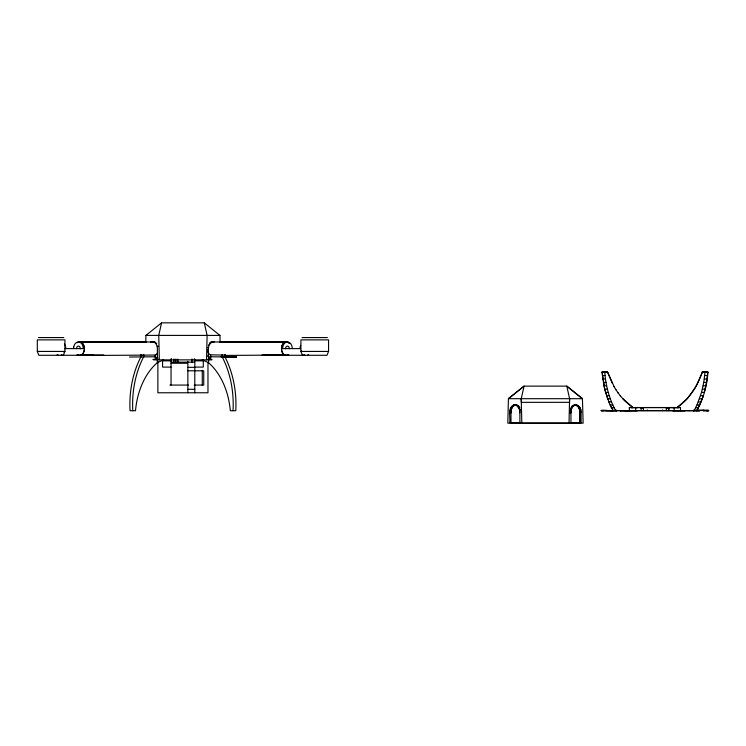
<?xml version="1.0" encoding="UTF-8"?>
<svg xmlns="http://www.w3.org/2000/svg" width="746" height="746" viewBox="0 0 746 746"><rect width="100%" height="100%" fill="white"/><g stroke="black" fill="none" stroke-linecap="round" stroke-linejoin="round"><path stroke-width="1.12" d="M157.397 359.404L157.397 348.718C157.732 345.156 154.581 340.204 150.571 342.05M519.887 422.702L519.887 412.016C520.027 408.845 518.013 404.714 514.358 404.938C507.131 407.297 510.581 417.378 509.76 422.702L521.016 422.702M510.991 422.702L510.982 412.016C510.851 408.864 512.819 404.724 516.456 404.938L519.449 409.06L519.878 412.818M570.867 408.528L574.383 404.938C578.019 404.724 579.987 408.864 579.856 412.016L579.856 422.702C579.344 417.732 582.495 405.125 573.982 405.003C578.262 403.8 581.358 408.165 581.078 412.016L581.078 422.702L569.823 422.702M666.43 407.53L666.43 410.617L666.42 407.521L643.416 407.521L643.425 410.617M224.994 357.017A80.288 56.771 90 0 1 235.773 410.729L230.309 410.729A65.834 46.55 90 0 0 211.482 365.475L208.507 362.677C209.701 357.157 204.674 342.321 214.391 341.715L210.605 342.05M518.116 405.563L516.857 405.003C512.707 404.351 510.59 409.368 510.991 412.818L509.76 412.818M573.096 405.348L573.077 406.216L571.93 406.216L570.96 412.818L569.832 412.818M145.75 342.395L145.918 335.402L161.565 322.841L204.292 322.841L219.939 335.411L220.145 342.395M206.53 359.87L207.108 335.402L204.292 322.841M569.599 398.69L569.021 423.159L521.818 423.159L521.24 398.7L524.065 386.13L566.783 386.13L582.43 398.69L583.139 423.159L507.83 423.159L508.408 398.69L524.065 386.13L508.408 398.7L582.43 398.7L566.783 386.13L569.599 398.69L569.506 402.327L521.333 402.336L521.24 398.7M577.749 406.216L577.777 405.348M694.116 410.356L693.025 410.589L694.237 410.356L696.997 404.882L701.529 392.433L703.776 382.409L704.998 372.049M701.529 392.433L704.271 392.433L706.518 382.418L707.74 372.049L702.275 372.049C697.491 385.934 689.295 399.175 676.976 407.54M695.971 386.652L702.443 372.226L707.907 372.226C707.18 385.617 703.189 398.97 696.857 410.598L672.631 410.72M73.565 348.606L73.723 347.011M300.041 348.606L300.2 347.011A6.863 4.858 -90 0 1 300.685 345.351M518.908 406.216L515.29 404.938L512.679 405.563M570.951 422.702L570.951 412.016C570.811 408.845 572.825 404.714 576.481 404.938L576.583 405.348M161.565 322.841L158.749 335.411L159.327 359.87M579.875 411.391L581.097 411.391L579.586 409.573L580.808 409.573L578.971 407.922L579.278 406.551L578.075 406.551L578.15 405.563L576.956 405.563L576.882 405.003L574.252 405.348M514.358 404.938L513.062 405.348L513.089 406.216L511.877 406.216L512.12 407.484L510.189 409.06L511.411 409.06L509.798 410.841L511.019 410.841M703.45 395.818L696.997 410.729L672.528 410.617M63.382 355.282L64.93 351.431L64.949 339.878L37.3 339.878L37.3 351.431L38.867 355.282L103.983 355.282L77.92 355.077M302.466 355.282L300.908 351.431L300.908 339.878L328.557 339.878L328.557 351.431L326.99 355.282L261.874 355.282L287.947 355.021M63.867 352.215L64.221 351.431M695.477 387.463L687.364 398.653L677.07 407.624L678.851 407.624M570.373 410.244L571.38 409.06M163.588 359.87L157.313 362.677L154.338 365.475A65.834 46.55 -90 0 0 135.511 410.729L130.056 410.729A80.288 56.771 90 0 1 140.826 357.017M208.376 345.239L209.607 344.186M61.191 355.282L62.021 354.732L61.135 355.282M80.978 355.282L81.929 354.732A6.863 4.858 -90 0 0 84.354 348.783L84.186 347.011A6.863 4.858 -90 0 0 79.496 341.92M287.835 355.282L288.786 354.732M307.678 355.282L308.685 354.732L307.641 355.282M90.061 355.124L93.054 355.096L81.072 355.096L81.575 354.882M224.667 355.366L225.357 355.068M287.742 355.068L288.245 354.844M81.118 355.096L81.277 355.049A6.751 4.774 90 0 0 84.279 347.216A6.751 4.774 90 0 0 79.179 341.985L153.284 341.985M93.11 355.096L90.107 355.068M153.051 341.64L151.764 342.05L154.366 341.715M91.124 355.469L155.373 355.049A6.751 4.774 90 0 0 157.397 353.035M207.714 351.04A6.751 4.774 90 0 0 210.195 354.844L225.404 355.087M224.35 355.432L284.795 355.04L284.301 354.816A6.751 4.774 90 0 1 281.736 346.685A6.751 4.774 90 0 1 287.107 342.022M155.224 355.096L155.224 358.155L155.774 358.015A9.745 6.891 90 0 0 157.406 356.952M157.947 358.015L155.224 358.155M606.601 410.347L601.248 410.589L629.438 410.72M601.248 410.589L603.411 410.347M708.476 410.514L706.537 410.757L708.476 410.748M693.025 410.356L708.7 410.505M693.025 410.589L700.569 410.496M615.683 410.365L616.765 410.589L601.407 410.748M694.265 410.738L693.183 410.738L693.883 410.748M707.031 410.589L703.347 410.757L708.551 410.356L696.857 410.365M608.923 402.047L604.652 389.151L602.041 372.049L607.505 372.049L614.135 386.652M602.404 374.548L602.208 372.226L607.673 372.226L612.298 383.248M702.443 372.226L707.907 372.226M602.33 375.536L605.062 375.527C606.312 387.659 609.659 399.66 615.562 410.365M602.74 378.996L605.472 378.987M603.262 382.418L605.994 382.418M603.896 385.813L606.638 385.803M604.652 389.151L607.393 389.151M605.519 392.443L608.251 392.433M606.498 395.66L609.23 395.66M607.58 398.821L610.321 398.812M611.506 401.889L608.773 401.898L611.608 407.931M612.802 404.882L610.069 404.892L613.091 410.505M616.765 410.356L610.331 410.57L629.326 410.617L629.326 407.53L637.336 407.53M631.209 407.633L632.981 407.624L625.139 401.199L620.252 395.79M672.631 407.633L680.511 407.53L680.511 410.617M611.459 407.792L614.2 407.792M637.401 410.72L620.28 410.645L637.336 410.617M38.466 337.565L63.783 337.565M302.083 337.565L327.391 337.565M211.892 341.64L213.058 341.64M80.008 342.013L146.002 341.994M211.752 341.976L285.858 341.957M219.529 341.985L286.688 341.985A6.751 4.774 -90 0 0 285.438 342.05M154.469 342.265L155.625 342.265M209.43 342.918L210.577 342.918M155.597 343.263L156.744 343.263M157.117 346.284L158.245 346.284M207.369 347.543L208.498 347.543M64.837 348.606L83.244 348.606L83.095 347.011A6.863 4.858 -90 0 0 78.405 341.92A6.863 4.858 -90 0 0 73.714 347.011M300.619 348.606L282.603 348.606L282.753 347.011A6.863 4.858 -90 0 1 287.443 341.92A6.863 4.858 -90 0 1 292.134 347.011L292.292 348.606M207.341 349.529L208.46 349.529M37.3 351.431L64.93 351.431M300.908 351.431L328.557 351.431M222.187 356.551L236.333 357.017M155.075 356.784L129.487 357.017M209.645 356.784L236.566 357.017L221.049 356.784M208.498 358.211L210.698 358.211L210.698 355.059M152.893 359.404L158.525 359.404M207.332 359.404L211.836 359.404M153.499 359.87L211.957 359.87M162.563 360.84L171.039 360.84M194.818 360.84L203.294 360.84M171.039 363.246L187.861 363.246L187.861 392.769M171.039 367.097L162.563 367.097L162.563 359.861M187.861 367.34L194.79 367.34L194.79 392.769M187.861 370.79L203.733 370.809L203.733 385.067L194.174 385.067M169.901 385.067L188.402 385.067M187.861 389.3L194.79 389.3M513.957 405.003L516.857 405.003M573.879 405.563L571.604 406.551M518.088 406.551L519.235 406.551M510.898 407.484L512.12 407.484M631.47 407.568L678.478 407.596M518.992 407.922L520.13 407.922M570.709 407.922L571.846 407.922M578.971 407.922L580.183 407.922M641.103 408.295L643.425 408.304M519.617 409.573L520.736 409.573M601.248 410.356L609.379 410.598M696.857 410.598L704.243 410.496M613.091 410.738L605.845 410.738M620.271 410.645L621.045 410.645L620.308 410.682M684.949 410.645L624.962 410.636L684.987 410.692M688.856 410.636L689.63 410.645M696.997 410.496L704.103 410.365M569.86 410.841L570.988 410.841M569.804 411.391L570.932 411.391M569.823 412.016L570.951 412.016M579.856 412.016L581.078 412.016M145.918 335.402L219.939 335.411M702.275 372.049L707.74 372.049M602.041 372.049L607.505 372.049M602.208 372.226L607.673 372.226M704.709 375.527L707.45 375.527M704.308 378.987L707.04 378.987M703.776 382.409L706.518 382.418M703.142 385.803L705.884 385.803M702.387 389.142L705.129 389.151M700.55 395.66L703.292 395.66M699.468 398.812L702.21 398.812M698.284 401.889L701.026 401.889M696.997 404.882L699.739 404.892M680.511 407.53L668.742 407.53L668.733 410.608L668.742 407.53L674.179 407.521L674.188 410.608M629.326 407.53L637.401 407.633M695.598 407.782L698.34 407.792M694.237 410.356L696.978 410.365M697.342 410.524L699.617 410.757L696.205 410.757M708.7 410.738L703.17 410.337M708.551 410.589L706.369 410.347M601.407 410.514L603.579 410.757M615.832 410.738L616.923 410.748L610.508 410.524M616.765 410.589L616.065 410.347M274.752 355.413L272.812 355.04M142.449 355.441L140.509 355.068M140.462 355.115L141.526 355.45M77.621 354.854L78.125 355.068M202.231 359.87L208.516 362.677M284.879 355.282L283.928 354.732A6.863 4.858 -90 0 1 281.503 348.783L281.662 347.011A6.863 4.858 -90 0 1 286.352 341.92M77.071 354.732L78.022 355.282M632.878 407.54L622.584 398.532M519.449 409.06L520.466 410.244M618.042 392.862L620.392 395.921M615.944 389.766L618.182 393.002M613.977 386.503L616.093 389.906M607.738 398.97L604.82 389.319M604.568 388.2L602.498 375.704M301.487 350.564L301.589 351.431M65.816 348.606L65.657 347.011A6.863 4.858 -90 0 0 64.398 343.934M604.773 372.049L605.062 375.527M662.662 409.88L662.662 410.645M647.248 409.88L647.248 410.645M641.112 410.617L641.103 407.521L635.676 407.521L635.676 410.608M224.928 354.425L224.872 357.017M222.187 354.443L222.131 357.017M207.966 362.323L207.966 392.769L157.882 392.769L157.882 361.195M203.294 359.861L203.294 367.097L194.818 367.097L194.818 359.208M202.269 370.296L202.269 385.067M194.426 358.854L194.426 362.183L171.421 362.183L171.421 358.854M191.964 358.947L191.964 362.183M187.88 361.278L187.88 362.183M177.977 361.278L177.977 362.183M177.744 359.087L177.744 362.183M175.823 359.087L175.823 362.183M173.893 358.947L173.893 362.183M171.039 358.938L171.039 385.067M157.313 357.81L157.313 362.677M143.717 354.425L143.689 357.017M140.947 354.425L140.947 357.017M77.071 342.843A6.863 4.858 -90 0 1 78.237 342.153M76.502 348.792A2.695 1.912 -90 0 1 78.405 346.088A2.695 1.912 -90 0 1 80.316 348.783M287.611 342.153A6.863 4.858 -90 0 1 288.786 342.843M288.292 342.545A6.751 4.774 90 0 1 289.345 343.486M210.68 358.211A9.745 6.891 90 0 1 207.519 355.861M285.541 348.792A2.695 1.912 -90 0 1 287.443 346.088A2.695 1.912 -90 0 1 289.355 348.783M132.788 410.729A80.288 56.771 -90 0 1 143.568 357.017M222.252 357.017A80.288 56.771 90 0 1 233.032 410.729M668.742 408.304L666.43 408.304L668.733 408.295M58.216 355.282L57.153 354.732L58.179 355.282M304.722 355.282L303.846 354.732L304.666 355.282"/></g></svg>
